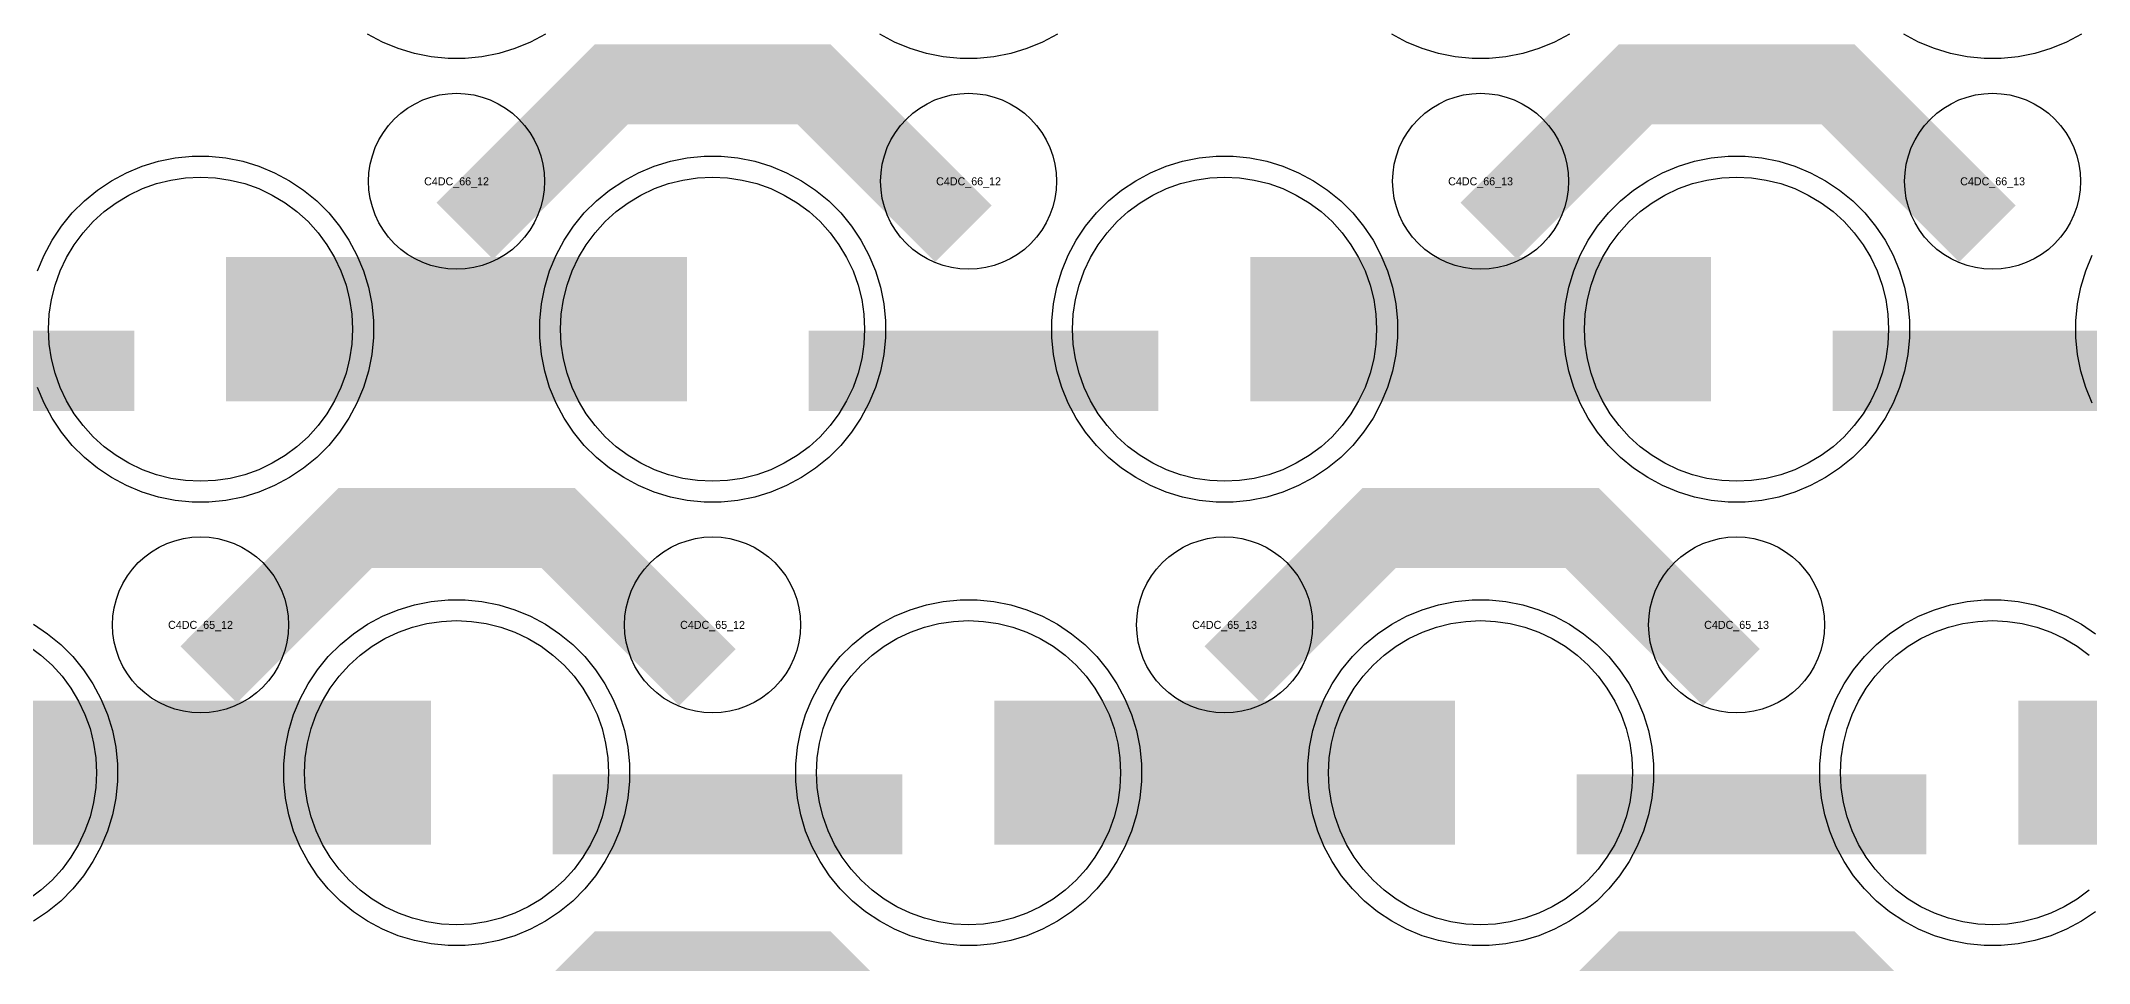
# Model space of a CAD drawing. Extents: x -11880 to 11880, y -14992 to 14992.
# Drawn here: x -8210 to -7570, y -5892 to -5604 of the extents above; entities that cross this region are included whole.
import ezdxf
from ezdxf.enums import TextEntityAlignment as Align

# ---------------------------------------------------------------- set-up
doc = ezdxf.new("R2010")
doc.units = 0
doc.header["$MEASUREMENT"] = 0
for name, color, linetype in [('GDS_775_DT_237', 138, 'CONTINUOUS'), ('RDL1_FS', 34, 'CONTINUOUS'), ('RDL_BS', 160, 'CONTINUOUS')]:
    doc.layers.add(name, color=color, linetype=linetype)

msp = doc.modelspace()

# ---------------------------------------------------------------- linework, layer by layer
at = {"layer": 'RDL1_FS'}
for points in [[(-8160, -5741.844), (-8164.657, -5741.615), (-8169.268, -5740.931), (-8173.791, -5739.799), (-8178.181, -5738.227), (-8182.395, -5736.235), (-8186.395, -5733.837), (-8190.14, -5731.059), (-8193.594, -5727.929), (-8196.724, -5724.475), (-8199.502, -5720.73), (-8201.9, -5716.73), (-8203.892, -5712.516), (-8205.464, -5708.126), (-8206.596, -5703.603), (-8207.28, -5698.992), (-8207.509, -5694.335), (-8207.28, -5689.678), (-8206.596, -5685.067), (-8205.464, -5680.544), (-8203.892, -5676.154), (-8201.9, -5671.94), (-8199.502, -5667.94), (-8196.724, -5664.195), (-8193.594, -5660.741), (-8190.14, -5657.611), (-8186.395, -5654.833), (-8182.395, -5652.435), (-8178.181, -5650.443), (-8173.791, -5648.871), (-8169.268, -5647.739), (-8164.657, -5647.055), (-8160, -5646.826), (-8155.343, -5647.055), (-8150.732, -5647.739), (-8146.209, -5648.871), (-8141.819, -5650.443), (-8137.605, -5652.435), (-8133.605, -5654.833), (-8129.86, -5657.611), (-8126.406, -5660.741), (-8123.276, -5664.195), (-8120.498, -5667.94), (-8118.1, -5671.94), (-8116.108, -5676.154), (-8114.536, -5680.544), (-8113.404, -5685.067), (-8112.72, -5689.678), (-8112.491, -5694.335), (-8112.72, -5698.992), (-8113.404, -5703.603), (-8114.536, -5708.126), (-8116.108, -5712.516), (-8118.1, -5716.73), (-8120.498, -5720.73), (-8123.276, -5724.475), (-8126.406, -5727.929), (-8129.86, -5731.059), (-8133.605, -5733.837), (-8137.605, -5736.235), (-8141.819, -5738.227), (-8146.209, -5739.799), (-8150.732, -5740.931), (-8155.343, -5741.615)], [(-8000, -5741.844), (-8004.657, -5741.615), (-8009.268, -5740.931), (-8013.791, -5739.799), (-8018.181, -5738.227), (-8022.395, -5736.235), (-8026.395, -5733.837), (-8030.14, -5731.059), (-8033.594, -5727.929), (-8036.724, -5724.475), (-8039.502, -5720.73), (-8041.9, -5716.73), (-8043.892, -5712.516), (-8045.464, -5708.126), (-8046.596, -5703.603), (-8047.28, -5698.992), (-8047.509, -5694.335), (-8047.28, -5689.678), (-8046.596, -5685.067), (-8045.464, -5680.544), (-8043.892, -5676.154), (-8041.9, -5671.94), (-8039.502, -5667.94), (-8036.724, -5664.195), (-8033.594, -5660.741), (-8030.14, -5657.611), (-8026.395, -5654.833), (-8022.395, -5652.435), (-8018.181, -5650.443), (-8013.791, -5648.871), (-8009.268, -5647.739), (-8004.657, -5647.055), (-8000, -5646.826), (-7995.343, -5647.055), (-7990.732, -5647.739), (-7986.209, -5648.871), (-7981.819, -5650.443), (-7977.605, -5652.435), (-7973.605, -5654.833), (-7969.86, -5657.611), (-7966.406, -5660.741), (-7963.276, -5664.195), (-7960.498, -5667.94), (-7958.1, -5671.94), (-7956.108, -5676.154), (-7954.536, -5680.544), (-7953.404, -5685.067), (-7952.72, -5689.678), (-7952.491, -5694.335), (-7952.72, -5698.992), (-7953.404, -5703.603), (-7954.536, -5708.126), (-7956.108, -5712.516), (-7958.1, -5716.73), (-7960.498, -5720.73), (-7963.276, -5724.475), (-7966.406, -5727.929), (-7969.86, -5731.059), (-7973.605, -5733.837), (-7977.605, -5736.235), (-7981.819, -5738.227), (-7986.209, -5739.799), (-7990.732, -5740.931), (-7995.343, -5741.615)], [(-7840, -5741.844), (-7844.657, -5741.615), (-7849.268, -5740.931), (-7853.791, -5739.799), (-7858.181, -5738.227), (-7862.395, -5736.235), (-7866.395, -5733.837), (-7870.14, -5731.059), (-7873.594, -5727.929), (-7876.724, -5724.475), (-7879.502, -5720.73), (-7881.9, -5716.73), (-7883.892, -5712.516), (-7885.464, -5708.126), (-7886.596, -5703.603), (-7887.28, -5698.992), (-7887.509, -5694.335), (-7887.28, -5689.678), (-7886.596, -5685.067), (-7885.464, -5680.544), (-7883.892, -5676.154), (-7881.9, -5671.94), (-7879.502, -5667.94), (-7876.724, -5664.195), (-7873.594, -5660.741), (-7870.14, -5657.611), (-7866.395, -5654.833), (-7862.395, -5652.435), (-7858.181, -5650.443), (-7853.791, -5648.871), (-7849.268, -5647.739), (-7844.657, -5647.055), (-7840, -5646.826), (-7835.343, -5647.055), (-7830.732, -5647.739), (-7826.209, -5648.871), (-7821.819, -5650.443), (-7817.605, -5652.435), (-7813.605, -5654.833), (-7809.86, -5657.611), (-7806.406, -5660.741), (-7803.276, -5664.195), (-7800.498, -5667.94), (-7798.1, -5671.94), (-7796.108, -5676.154), (-7794.536, -5680.544), (-7793.404, -5685.067), (-7792.72, -5689.678), (-7792.491, -5694.335), (-7792.72, -5698.992), (-7793.404, -5703.603), (-7794.536, -5708.126), (-7796.108, -5712.516), (-7798.1, -5716.73), (-7800.498, -5720.73), (-7803.276, -5724.475), (-7806.406, -5727.929), (-7809.86, -5731.059), (-7813.605, -5733.837), (-7817.605, -5736.235), (-7821.819, -5738.227), (-7826.209, -5739.799), (-7830.732, -5740.931), (-7835.343, -5741.615)], [(-7680, -5741.844), (-7684.657, -5741.615), (-7689.268, -5740.931), (-7693.791, -5739.799), (-7698.181, -5738.227), (-7702.395, -5736.235), (-7706.395, -5733.837), (-7710.14, -5731.059), (-7713.594, -5727.929), (-7716.724, -5724.475), (-7719.502, -5720.73), (-7721.9, -5716.73), (-7723.892, -5712.516), (-7725.464, -5708.126), (-7726.596, -5703.603), (-7727.28, -5698.992), (-7727.509, -5694.335), (-7727.28, -5689.678), (-7726.596, -5685.067), (-7725.464, -5680.544), (-7723.892, -5676.154), (-7721.9, -5671.94), (-7719.502, -5667.94), (-7716.724, -5664.195), (-7713.594, -5660.741), (-7710.14, -5657.611), (-7706.395, -5654.833), (-7702.395, -5652.435), (-7698.181, -5650.443), (-7693.791, -5648.871), (-7689.268, -5647.739), (-7684.657, -5647.055), (-7680, -5646.826), (-7675.343, -5647.055), (-7670.732, -5647.739), (-7666.209, -5648.871), (-7661.819, -5650.443), (-7657.605, -5652.435), (-7653.605, -5654.833), (-7649.86, -5657.611), (-7646.406, -5660.741), (-7643.276, -5664.195), (-7640.498, -5667.94), (-7638.1, -5671.94), (-7636.108, -5676.154), (-7634.536, -5680.544), (-7633.404, -5685.067), (-7632.72, -5689.678), (-7632.491, -5694.335), (-7632.72, -5698.992), (-7633.404, -5703.603), (-7634.536, -5708.126), (-7636.108, -5712.516), (-7638.1, -5716.73), (-7640.498, -5720.73), (-7643.276, -5724.475), (-7646.406, -5727.929), (-7649.86, -5731.059), (-7653.605, -5733.837), (-7657.605, -5736.235), (-7661.819, -5738.227), (-7666.209, -5739.799), (-7670.732, -5740.931), (-7675.343, -5741.615)], [(-8080, -5880.409), (-8084.657, -5880.18), (-8089.268, -5879.496), (-8093.791, -5878.364), (-8098.181, -5876.792), (-8102.395, -5874.8), (-8106.395, -5872.402), (-8110.14, -5869.624), (-8113.594, -5866.494), (-8116.724, -5863.04), (-8119.502, -5859.295), (-8121.9, -5855.295), (-8123.892, -5851.081), (-8125.464, -5846.691), (-8126.596, -5842.168), (-8127.28, -5837.557), (-8127.509, -5832.9), (-8127.28, -5828.243), (-8126.596, -5823.632), (-8125.464, -5819.109), (-8123.892, -5814.719), (-8121.9, -5810.505), (-8119.502, -5806.505), (-8116.724, -5802.76), (-8113.594, -5799.306), (-8110.14, -5796.176), (-8106.395, -5793.398), (-8102.395, -5791), (-8098.181, -5789.008), (-8093.791, -5787.436), (-8089.268, -5786.304), (-8084.657, -5785.62), (-8080, -5785.391), (-8075.343, -5785.62), (-8070.732, -5786.304), (-8066.209, -5787.436), (-8061.819, -5789.008), (-8057.605, -5791), (-8053.605, -5793.398), (-8049.86, -5796.176), (-8046.406, -5799.306), (-8043.276, -5802.76), (-8040.498, -5806.505), (-8038.1, -5810.505), (-8036.108, -5814.719), (-8034.536, -5819.109), (-8033.404, -5823.632), (-8032.72, -5828.243), (-8032.491, -5832.9), (-8032.72, -5837.557), (-8033.404, -5842.168), (-8034.536, -5846.691), (-8036.108, -5851.081), (-8038.1, -5855.295), (-8040.498, -5859.295), (-8043.276, -5863.04), (-8046.406, -5866.494), (-8049.86, -5869.624), (-8053.605, -5872.402), (-8057.605, -5874.8), (-8061.819, -5876.792), (-8066.209, -5878.364), (-8070.732, -5879.496), (-8075.343, -5880.18)], [(-7920, -5880.409), (-7924.657, -5880.18), (-7929.268, -5879.496), (-7933.791, -5878.364), (-7938.181, -5876.792), (-7942.395, -5874.8), (-7946.395, -5872.402), (-7950.14, -5869.624), (-7953.594, -5866.494), (-7956.724, -5863.04), (-7959.502, -5859.295), (-7961.9, -5855.295), (-7963.892, -5851.081), (-7965.464, -5846.691), (-7966.596, -5842.168), (-7967.28, -5837.557), (-7967.509, -5832.9), (-7967.28, -5828.243), (-7966.596, -5823.632), (-7965.464, -5819.109), (-7963.892, -5814.719), (-7961.9, -5810.505), (-7959.502, -5806.505), (-7956.724, -5802.76), (-7953.594, -5799.306), (-7950.14, -5796.176), (-7946.395, -5793.398), (-7942.395, -5791), (-7938.181, -5789.008), (-7933.791, -5787.436), (-7929.268, -5786.304), (-7924.657, -5785.62), (-7920, -5785.391), (-7915.343, -5785.62), (-7910.732, -5786.304), (-7906.209, -5787.436), (-7901.819, -5789.008), (-7897.605, -5791), (-7893.605, -5793.398), (-7889.86, -5796.176), (-7886.406, -5799.306), (-7883.276, -5802.76), (-7880.498, -5806.505), (-7878.1, -5810.505), (-7876.108, -5814.719), (-7874.536, -5819.109), (-7873.404, -5823.632), (-7872.72, -5828.243), (-7872.491, -5832.9), (-7872.72, -5837.557), (-7873.404, -5842.168), (-7874.536, -5846.691), (-7876.108, -5851.081), (-7878.1, -5855.295), (-7880.498, -5859.295), (-7883.276, -5863.04), (-7886.406, -5866.494), (-7889.86, -5869.624), (-7893.605, -5872.402), (-7897.605, -5874.8), (-7901.819, -5876.792), (-7906.209, -5878.364), (-7910.732, -5879.496), (-7915.343, -5880.18)], [(-7760, -5880.409), (-7764.657, -5880.18), (-7769.268, -5879.496), (-7773.791, -5878.364), (-7778.181, -5876.792), (-7782.395, -5874.8), (-7786.395, -5872.402), (-7790.14, -5869.624), (-7793.594, -5866.494), (-7796.724, -5863.04), (-7799.502, -5859.295), (-7801.9, -5855.295), (-7803.892, -5851.081), (-7805.464, -5846.691), (-7806.596, -5842.168), (-7807.28, -5837.557), (-7807.509, -5832.9), (-7807.28, -5828.243), (-7806.596, -5823.632), (-7805.464, -5819.109), (-7803.892, -5814.719), (-7801.9, -5810.505), (-7799.502, -5806.505), (-7796.724, -5802.76), (-7793.594, -5799.306), (-7790.14, -5796.176), (-7786.395, -5793.398), (-7782.395, -5791), (-7778.181, -5789.008), (-7773.791, -5787.436), (-7769.268, -5786.304), (-7764.657, -5785.62), (-7760, -5785.391), (-7755.343, -5785.62), (-7750.732, -5786.304), (-7746.209, -5787.436), (-7741.819, -5789.008), (-7737.605, -5791), (-7733.605, -5793.398), (-7729.86, -5796.176), (-7726.406, -5799.306), (-7723.276, -5802.76), (-7720.498, -5806.505), (-7718.1, -5810.505), (-7716.108, -5814.719), (-7714.536, -5819.109), (-7713.404, -5823.632), (-7712.72, -5828.243), (-7712.491, -5832.9), (-7712.72, -5837.557), (-7713.404, -5842.168), (-7714.536, -5846.691), (-7716.108, -5851.081), (-7718.1, -5855.295), (-7720.498, -5859.295), (-7723.276, -5863.04), (-7726.406, -5866.494), (-7729.86, -5869.624), (-7733.605, -5872.402), (-7737.605, -5874.8), (-7741.819, -5876.792), (-7746.209, -5878.364), (-7750.732, -5879.496), (-7755.343, -5880.18)]]:
    msp.add_lwpolyline(points, close=True, dxfattribs=at)
for points in [[(-8151.998, -5694.335, 45, 45, 0), (-8079.998, -5694.335, 45, 45, 0)], [(-8079.998, -5694.335, 45, 45, 0), (-8007.998, -5694.335, 45, 45, 0)], [(-7831.998, -5694.335, 45, 45, 0), (-7759.998, -5694.335, 45, 45, 0)], [(-7759.998, -5694.335, 45, 45, 0), (-7687.998, -5694.335, 45, 45, 0)], [(-8231.998, -5832.9, 45, 45, 0), (-8159.998, -5832.9, 45, 45, 0)], [(-8159.998, -5832.9, 45, 45, 0), (-8087.998, -5832.9, 45, 45, 0)], [(-7911.998, -5832.9, 45, 45, 0), (-7839.998, -5832.9, 45, 45, 0)], [(-7839.998, -5832.9, 45, 45, 0), (-7767.998, -5832.9, 45, 45, 0)], [(-7591.998, -5832.9, 45, 45, 0), (-7519.998, -5832.9, 45, 45, 0)]]:
    msp.add_lwpolyline(points, format="xyseb", dxfattribs=at)
for points in [[(-7569.86, -5869.624), (-7573.605, -5872.402), (-7577.605, -5874.8), (-7581.819, -5876.792), (-7586.209, -5878.364), (-7590.732, -5879.496), (-7595.343, -5880.18), (-7600, -5880.409), (-7604.657, -5880.18), (-7609.268, -5879.496), (-7613.791, -5878.364), (-7618.181, -5876.792), (-7622.395, -5874.8), (-7626.395, -5872.402), (-7630.14, -5869.624), (-7633.594, -5866.494), (-7636.724, -5863.04), (-7639.502, -5859.295), (-7641.9, -5855.295), (-7643.892, -5851.081), (-7645.464, -5846.691), (-7646.596, -5842.168), (-7647.28, -5837.557), (-7647.509, -5832.9), (-7647.28, -5828.243), (-7646.596, -5823.632), (-7645.464, -5819.109), (-7643.892, -5814.719), (-7641.9, -5810.505), (-7639.502, -5806.505), (-7636.724, -5802.76), (-7633.594, -5799.306), (-7630.14, -5796.176), (-7626.395, -5793.398), (-7622.395, -5791), (-7618.181, -5789.008), (-7613.791, -5787.436), (-7609.268, -5786.304), (-7604.657, -5785.62), (-7600, -5785.391), (-7595.343, -5785.62), (-7590.732, -5786.304), (-7586.209, -5787.436), (-7581.819, -5789.008), (-7577.605, -5791), (-7573.605, -5793.398), (-7569.86, -5796.176)], [(-8213.605, -5793.398), (-8209.86, -5796.176), (-8206.406, -5799.306), (-8203.276, -5802.76), (-8200.498, -5806.505), (-8198.1, -5810.505), (-8196.108, -5814.719), (-8194.536, -5819.109), (-8193.404, -5823.632), (-8192.72, -5828.243), (-8192.491, -5832.9), (-8192.72, -5837.557), (-8193.404, -5842.168), (-8194.536, -5846.691), (-8196.108, -5851.081), (-8198.1, -5855.295), (-8200.498, -5859.295), (-8203.276, -5863.04), (-8206.406, -5866.494), (-8209.86, -5869.624), (-8213.605, -5872.402)]]:
    msp.add_lwpolyline(points, dxfattribs=at)
at = {"layer": 'RDL_BS', "color": 240, "true_color": 0xed1f24}
for points in [[(-8052.223, -5602.153), (-8056.885, -5604.645), (-8061.795, -5606.676), (-8066.835, -5608.207), (-8072.062, -5609.253), (-8077.356, -5609.77), (-8082.644, -5609.77), (-8087.938, -5609.253), (-8093.165, -5608.207), (-8098.205, -5606.676), (-8103.115, -5604.645), (-8107.777, -5602.153)], [(-7892.223, -5602.153), (-7896.885, -5604.645), (-7901.795, -5606.676), (-7906.835, -5608.207), (-7912.062, -5609.253), (-7917.356, -5609.77), (-7922.644, -5609.77), (-7927.938, -5609.253), (-7933.165, -5608.207), (-7938.205, -5606.676), (-7943.115, -5604.645), (-7947.777, -5602.153)], [(-7732.223, -5602.153), (-7736.885, -5604.645), (-7741.795, -5606.676), (-7746.835, -5608.207), (-7752.062, -5609.253), (-7757.356, -5609.77), (-7762.644, -5609.77), (-7767.938, -5609.253), (-7773.165, -5608.207), (-7778.205, -5606.676), (-7783.115, -5604.645), (-7787.777, -5602.153)], [(-7572.223, -5602.153), (-7576.885, -5604.645), (-7581.795, -5606.676), (-7586.835, -5608.207), (-7592.062, -5609.253), (-7597.356, -5609.77), (-7602.644, -5609.77), (-7607.938, -5609.253), (-7613.165, -5608.207), (-7618.205, -5606.676), (-7623.115, -5604.645), (-7627.777, -5602.153)]]:
    msp.add_lwpolyline(points, dxfattribs=at)
at = {"layer": 'RDL_BS'}
for points in [[(-8077.438, -5663.649, 25, 25, 0), (-8031.623, -5617.834, 25, 25, 0), (-7998.07, -5617.834, 25, 25, 0)], [(-7921.599, -5664.548, 25, 25, 0), (-7968.313, -5617.834, 25, 25, 0), (-7998.071, -5617.834, 25, 25, 0)], [(-7757.438, -5663.649, 25, 25, 0), (-7711.623, -5617.834, 25, 25, 0), (-7678.07, -5617.834, 25, 25, 0)], [(-7601.599, -5664.548, 25, 25, 0), (-7648.313, -5617.834, 25, 25, 0), (-7678.071, -5617.834, 25, 25, 0)], [(-8289.984, -5707.348, 25, 25, 0), (-8180.719, -5707.348, 25, 25, 0)], [(-7969.984, -5707.348, 25, 25, 0), (-7860.719, -5707.348, 25, 25, 0)], [(-7649.984, -5707.348, 25, 25, 0), (-7540.719, -5707.348, 25, 25, 0)], [(-8157.438, -5802.214, 25, 25, 0), (-8111.623, -5756.399, 25, 25, 0), (-8078.07, -5756.399, 25, 25, 0)], [(-8001.599, -5803.113, 25, 25, 0), (-8048.313, -5756.399, 25, 25, 0), (-8078.071, -5756.399, 25, 25, 0)], [(-7837.438, -5802.214, 25, 25, 0), (-7791.623, -5756.399, 25, 25, 0), (-7758.07, -5756.399, 25, 25, 0)], [(-7681.599, -5803.113, 25, 25, 0), (-7728.313, -5756.399, 25, 25, 0), (-7758.071, -5756.399, 25, 25, 0)], [(-8049.984, -5845.913, 25, 25, 0), (-7940.719, -5845.913, 25, 25, 0)], [(-7729.984, -5845.913, 25, 25, 0), (-7620.719, -5845.913, 25, 25, 0)], [(-8077.438, -5940.779, 25, 25, 0), (-8031.623, -5894.964, 25, 25, 0), (-7998.07, -5894.964, 25, 25, 0)], [(-7921.599, -5941.678, 25, 25, 0), (-7968.313, -5894.964, 25, 25, 0), (-7998.071, -5894.964, 25, 25, 0)], [(-7757.438, -5940.779, 25, 25, 0), (-7711.623, -5894.964, 25, 25, 0), (-7678.07, -5894.964, 25, 25, 0)], [(-7601.599, -5941.678, 25, 25, 0), (-7648.313, -5894.964, 25, 25, 0), (-7678.071, -5894.964, 25, 25, 0)]]:
    msp.add_lwpolyline(points, format="xyseb", dxfattribs=at)
for points in [[(-8080, -5675.641), (-8082.693, -5675.509), (-8085.365, -5675.113), (-8087.984, -5674.456), (-8090.519, -5673.549), (-8092.956, -5672.397), (-8095.28, -5671.004), (-8097.443, -5669.401), (-8099.442, -5667.589), (-8101.254, -5665.59), (-8102.857, -5663.427), (-8104.25, -5661.103), (-8105.402, -5658.666), (-8106.309, -5656.131), (-8106.966, -5653.512), (-8107.362, -5650.84), (-8107.494, -5648.147), (-8107.362, -5645.454), (-8106.966, -5642.782), (-8106.309, -5640.163), (-8105.402, -5637.628), (-8104.25, -5635.191), (-8102.857, -5632.867), (-8101.254, -5630.704), (-8099.442, -5628.705), (-8097.443, -5626.893), (-8095.28, -5625.29), (-8092.956, -5623.897), (-8090.519, -5622.745), (-8087.984, -5621.838), (-8085.365, -5621.181), (-8082.693, -5620.785), (-8080, -5620.653), (-8077.307, -5620.785), (-8074.635, -5621.181), (-8072.016, -5621.838), (-8069.481, -5622.745), (-8067.044, -5623.897), (-8064.72, -5625.29), (-8062.557, -5626.893), (-8060.558, -5628.705), (-8058.746, -5630.704), (-8057.143, -5632.867), (-8055.75, -5635.191), (-8054.598, -5637.628), (-8053.691, -5640.163), (-8053.034, -5642.782), (-8052.638, -5645.454), (-8052.506, -5648.147), (-8052.638, -5650.84), (-8053.034, -5653.512), (-8053.691, -5656.131), (-8054.598, -5658.666), (-8055.75, -5661.103), (-8057.143, -5663.427), (-8058.746, -5665.59), (-8060.558, -5667.589), (-8062.557, -5669.401), (-8064.72, -5671.004), (-8067.044, -5672.397), (-8069.481, -5673.549), (-8072.016, -5674.456), (-8074.635, -5675.113), (-8077.307, -5675.509)], [(-7920, -5675.641), (-7922.693, -5675.509), (-7925.365, -5675.113), (-7927.984, -5674.456), (-7930.519, -5673.549), (-7932.956, -5672.397), (-7935.28, -5671.004), (-7937.443, -5669.401), (-7939.442, -5667.589), (-7941.254, -5665.59), (-7942.857, -5663.427), (-7944.25, -5661.103), (-7945.402, -5658.666), (-7946.309, -5656.131), (-7946.966, -5653.512), (-7947.362, -5650.84), (-7947.494, -5648.147), (-7947.362, -5645.454), (-7946.966, -5642.782), (-7946.309, -5640.163), (-7945.402, -5637.628), (-7944.25, -5635.191), (-7942.857, -5632.867), (-7941.254, -5630.704), (-7939.442, -5628.705), (-7937.443, -5626.893), (-7935.28, -5625.29), (-7932.956, -5623.897), (-7930.519, -5622.745), (-7927.984, -5621.838), (-7925.365, -5621.181), (-7922.693, -5620.785), (-7920, -5620.653), (-7917.307, -5620.785), (-7914.635, -5621.181), (-7912.016, -5621.838), (-7909.481, -5622.745), (-7907.044, -5623.897), (-7904.72, -5625.29), (-7902.557, -5626.893), (-7900.558, -5628.705), (-7898.746, -5630.704), (-7897.143, -5632.867), (-7895.75, -5635.191), (-7894.598, -5637.628), (-7893.691, -5640.163), (-7893.034, -5642.782), (-7892.638, -5645.454), (-7892.506, -5648.147), (-7892.638, -5650.84), (-7893.034, -5653.512), (-7893.691, -5656.131), (-7894.598, -5658.666), (-7895.75, -5661.103), (-7897.143, -5663.427), (-7898.746, -5665.59), (-7900.558, -5667.589), (-7902.557, -5669.401), (-7904.72, -5671.004), (-7907.044, -5672.397), (-7909.481, -5673.549), (-7912.016, -5674.456), (-7914.635, -5675.113), (-7917.307, -5675.509)], [(-7760, -5675.641), (-7762.693, -5675.509), (-7765.365, -5675.113), (-7767.984, -5674.456), (-7770.519, -5673.549), (-7772.956, -5672.397), (-7775.28, -5671.004), (-7777.443, -5669.401), (-7779.442, -5667.589), (-7781.254, -5665.59), (-7782.857, -5663.427), (-7784.25, -5661.103), (-7785.402, -5658.666), (-7786.309, -5656.131), (-7786.966, -5653.512), (-7787.362, -5650.84), (-7787.494, -5648.147), (-7787.362, -5645.454), (-7786.966, -5642.782), (-7786.309, -5640.163), (-7785.402, -5637.628), (-7784.25, -5635.191), (-7782.857, -5632.867), (-7781.254, -5630.704), (-7779.442, -5628.705), (-7777.443, -5626.893), (-7775.28, -5625.29), (-7772.956, -5623.897), (-7770.519, -5622.745), (-7767.984, -5621.838), (-7765.365, -5621.181), (-7762.693, -5620.785), (-7760, -5620.653), (-7757.307, -5620.785), (-7754.635, -5621.181), (-7752.016, -5621.838), (-7749.481, -5622.745), (-7747.044, -5623.897), (-7744.72, -5625.29), (-7742.557, -5626.893), (-7740.558, -5628.705), (-7738.746, -5630.704), (-7737.143, -5632.867), (-7735.75, -5635.191), (-7734.598, -5637.628), (-7733.691, -5640.163), (-7733.034, -5642.782), (-7732.638, -5645.454), (-7732.506, -5648.147), (-7732.638, -5650.84), (-7733.034, -5653.512), (-7733.691, -5656.131), (-7734.598, -5658.666), (-7735.75, -5661.103), (-7737.143, -5663.427), (-7738.746, -5665.59), (-7740.558, -5667.589), (-7742.557, -5669.401), (-7744.72, -5671.004), (-7747.044, -5672.397), (-7749.481, -5673.549), (-7752.016, -5674.456), (-7754.635, -5675.113), (-7757.307, -5675.509)], [(-7600, -5675.641), (-7602.693, -5675.509), (-7605.365, -5675.113), (-7607.984, -5674.456), (-7610.519, -5673.549), (-7612.956, -5672.397), (-7615.28, -5671.004), (-7617.443, -5669.401), (-7619.442, -5667.589), (-7621.254, -5665.59), (-7622.857, -5663.427), (-7624.25, -5661.103), (-7625.402, -5658.666), (-7626.309, -5656.131), (-7626.966, -5653.512), (-7627.362, -5650.84), (-7627.494, -5648.147), (-7627.362, -5645.454), (-7626.966, -5642.782), (-7626.309, -5640.163), (-7625.402, -5637.628), (-7624.25, -5635.191), (-7622.857, -5632.867), (-7621.254, -5630.704), (-7619.442, -5628.705), (-7617.443, -5626.893), (-7615.28, -5625.29), (-7612.956, -5623.897), (-7610.519, -5622.745), (-7607.984, -5621.838), (-7605.365, -5621.181), (-7602.693, -5620.785), (-7600, -5620.653), (-7597.307, -5620.785), (-7594.635, -5621.181), (-7592.016, -5621.838), (-7589.481, -5622.745), (-7587.044, -5623.897), (-7584.72, -5625.29), (-7582.557, -5626.893), (-7580.558, -5628.705), (-7578.746, -5630.704), (-7577.143, -5632.867), (-7575.75, -5635.191), (-7574.598, -5637.628), (-7573.691, -5640.163), (-7573.034, -5642.782), (-7572.638, -5645.454), (-7572.506, -5648.147), (-7572.638, -5650.84), (-7573.034, -5653.512), (-7573.691, -5656.131), (-7574.598, -5658.666), (-7575.75, -5661.103), (-7577.143, -5663.427), (-7578.746, -5665.59), (-7580.558, -5667.589), (-7582.557, -5669.401), (-7584.72, -5671.004), (-7587.044, -5672.397), (-7589.481, -5673.549), (-7592.016, -5674.456), (-7594.635, -5675.113), (-7597.307, -5675.509)], [(-8002.644, -5748.335), (-8007.938, -5747.818), (-8013.165, -5746.772), (-8018.205, -5745.241), (-8023.115, -5743.21), (-8027.777, -5740.718), (-8032.191, -5737.771), (-8036.292, -5734.409), (-8040.074, -5730.627), (-8043.436, -5726.526), (-8046.383, -5722.112), (-8048.875, -5717.45), (-8050.906, -5712.54), (-8052.437, -5707.5), (-8053.483, -5702.273), (-8054, -5696.979), (-8054, -5691.691), (-8053.483, -5686.397), (-8052.437, -5681.17), (-8050.906, -5676.13), (-8048.875, -5671.22), (-8046.383, -5666.558), (-8043.436, -5662.144), (-8040.074, -5658.043), (-8036.292, -5654.261), (-8032.191, -5650.899), (-8027.777, -5647.952), (-8023.115, -5645.46), (-8018.205, -5643.429), (-8013.165, -5641.898), (-8007.938, -5640.852), (-8002.644, -5640.335), (-7997.356, -5640.335), (-7992.062, -5640.852), (-7986.835, -5641.898), (-7981.795, -5643.429), (-7976.885, -5645.46), (-7972.223, -5647.952), (-7967.809, -5650.899), (-7963.708, -5654.261), (-7959.926, -5658.043), (-7956.564, -5662.144), (-7953.617, -5666.558), (-7951.125, -5671.22), (-7949.094, -5676.13), (-7947.563, -5681.17), (-7946.517, -5686.397), (-7946, -5691.691), (-7946, -5696.979), (-7946.517, -5702.273), (-7947.563, -5707.5), (-7949.094, -5712.54), (-7951.125, -5717.45), (-7953.617, -5722.112), (-7956.564, -5726.526), (-7959.926, -5730.627), (-7963.708, -5734.409), (-7967.809, -5737.771), (-7972.223, -5740.718), (-7976.885, -5743.21), (-7981.795, -5745.241), (-7986.835, -5746.772), (-7992.062, -5747.818), (-7997.356, -5748.335)], [(-7842.644, -5748.335), (-7847.938, -5747.818), (-7853.165, -5746.772), (-7858.205, -5745.241), (-7863.115, -5743.21), (-7867.777, -5740.718), (-7872.191, -5737.771), (-7876.292, -5734.409), (-7880.074, -5730.627), (-7883.436, -5726.526), (-7886.383, -5722.112), (-7888.875, -5717.45), (-7890.906, -5712.54), (-7892.437, -5707.5), (-7893.483, -5702.273), (-7894, -5696.979), (-7894, -5691.691), (-7893.483, -5686.397), (-7892.437, -5681.17), (-7890.906, -5676.13), (-7888.875, -5671.22), (-7886.383, -5666.558), (-7883.436, -5662.144), (-7880.074, -5658.043), (-7876.292, -5654.261), (-7872.191, -5650.899), (-7867.777, -5647.952), (-7863.115, -5645.46), (-7858.205, -5643.429), (-7853.165, -5641.898), (-7847.938, -5640.852), (-7842.644, -5640.335), (-7837.356, -5640.335), (-7832.062, -5640.852), (-7826.835, -5641.898), (-7821.795, -5643.429), (-7816.885, -5645.46), (-7812.223, -5647.952), (-7807.809, -5650.899), (-7803.708, -5654.261), (-7799.926, -5658.043), (-7796.564, -5662.144), (-7793.617, -5666.558), (-7791.125, -5671.22), (-7789.094, -5676.13), (-7787.563, -5681.17), (-7786.517, -5686.397), (-7786, -5691.691), (-7786, -5696.979), (-7786.517, -5702.273), (-7787.563, -5707.5), (-7789.094, -5712.54), (-7791.125, -5717.45), (-7793.617, -5722.112), (-7796.564, -5726.526), (-7799.926, -5730.627), (-7803.708, -5734.409), (-7807.809, -5737.771), (-7812.223, -5740.718), (-7816.885, -5743.21), (-7821.795, -5745.241), (-7826.835, -5746.772), (-7832.062, -5747.818), (-7837.356, -5748.335)], [(-7682.644, -5748.335), (-7687.938, -5747.818), (-7693.165, -5746.772), (-7698.205, -5745.241), (-7703.115, -5743.21), (-7707.777, -5740.718), (-7712.191, -5737.771), (-7716.292, -5734.409), (-7720.074, -5730.627), (-7723.436, -5726.526), (-7726.383, -5722.112), (-7728.875, -5717.45), (-7730.906, -5712.54), (-7732.437, -5707.5), (-7733.483, -5702.273), (-7734, -5696.979), (-7734, -5691.691), (-7733.483, -5686.397), (-7732.437, -5681.17), (-7730.906, -5676.13), (-7728.875, -5671.22), (-7726.383, -5666.558), (-7723.436, -5662.144), (-7720.074, -5658.043), (-7716.292, -5654.261), (-7712.191, -5650.899), (-7707.777, -5647.952), (-7703.115, -5645.46), (-7698.205, -5643.429), (-7693.165, -5641.898), (-7687.938, -5640.852), (-7682.644, -5640.335), (-7677.356, -5640.335), (-7672.062, -5640.852), (-7666.835, -5641.898), (-7661.795, -5643.429), (-7656.885, -5645.46), (-7652.223, -5647.952), (-7647.809, -5650.899), (-7643.708, -5654.261), (-7639.926, -5658.043), (-7636.564, -5662.144), (-7633.617, -5666.558), (-7631.125, -5671.22), (-7629.094, -5676.13), (-7627.563, -5681.17), (-7626.517, -5686.397), (-7626, -5691.691), (-7626, -5696.979), (-7626.517, -5702.273), (-7627.563, -5707.5), (-7629.094, -5712.54), (-7631.125, -5717.45), (-7633.617, -5722.112), (-7636.564, -5726.526), (-7639.926, -5730.627), (-7643.708, -5734.409), (-7647.809, -5737.771), (-7652.223, -5740.718), (-7656.885, -5743.21), (-7661.795, -5745.241), (-7666.835, -5746.772), (-7672.062, -5747.818), (-7677.356, -5748.335)], [(-8160, -5814.206), (-8162.693, -5814.074), (-8165.365, -5813.678), (-8167.984, -5813.021), (-8170.519, -5812.114), (-8172.956, -5810.962), (-8175.28, -5809.569), (-8177.443, -5807.966), (-8179.442, -5806.154), (-8181.254, -5804.155), (-8182.857, -5801.992), (-8184.25, -5799.668), (-8185.402, -5797.231), (-8186.309, -5794.696), (-8186.966, -5792.077), (-8187.362, -5789.405), (-8187.494, -5786.712), (-8187.362, -5784.019), (-8186.966, -5781.347), (-8186.309, -5778.728), (-8185.402, -5776.193), (-8184.25, -5773.756), (-8182.857, -5771.432), (-8181.254, -5769.269), (-8179.442, -5767.27), (-8177.443, -5765.458), (-8175.28, -5763.855), (-8172.956, -5762.462), (-8170.519, -5761.31), (-8167.984, -5760.403), (-8165.365, -5759.746), (-8162.693, -5759.35), (-8160, -5759.218), (-8157.307, -5759.35), (-8154.635, -5759.746), (-8152.016, -5760.403), (-8149.481, -5761.31), (-8147.044, -5762.462), (-8144.72, -5763.855), (-8142.557, -5765.458), (-8140.558, -5767.27), (-8138.746, -5769.269), (-8137.143, -5771.432), (-8135.75, -5773.756), (-8134.598, -5776.193), (-8133.691, -5778.728), (-8133.034, -5781.347), (-8132.638, -5784.019), (-8132.506, -5786.712), (-8132.638, -5789.405), (-8133.034, -5792.077), (-8133.691, -5794.696), (-8134.598, -5797.231), (-8135.75, -5799.668), (-8137.143, -5801.992), (-8138.746, -5804.155), (-8140.558, -5806.154), (-8142.557, -5807.966), (-8144.72, -5809.569), (-8147.044, -5810.962), (-8149.481, -5812.114), (-8152.016, -5813.021), (-8154.635, -5813.678), (-8157.307, -5814.074)], [(-8000, -5814.206), (-8002.693, -5814.074), (-8005.365, -5813.678), (-8007.984, -5813.021), (-8010.519, -5812.114), (-8012.956, -5810.962), (-8015.28, -5809.569), (-8017.443, -5807.966), (-8019.442, -5806.154), (-8021.254, -5804.155), (-8022.857, -5801.992), (-8024.25, -5799.668), (-8025.402, -5797.231), (-8026.309, -5794.696), (-8026.966, -5792.077), (-8027.362, -5789.405), (-8027.494, -5786.712), (-8027.362, -5784.019), (-8026.966, -5781.347), (-8026.309, -5778.728), (-8025.402, -5776.193), (-8024.25, -5773.756), (-8022.857, -5771.432), (-8021.254, -5769.269), (-8019.442, -5767.27), (-8017.443, -5765.458), (-8015.28, -5763.855), (-8012.956, -5762.462), (-8010.519, -5761.31), (-8007.984, -5760.403), (-8005.365, -5759.746), (-8002.693, -5759.35), (-8000, -5759.218), (-7997.307, -5759.35), (-7994.635, -5759.746), (-7992.016, -5760.403), (-7989.481, -5761.31), (-7987.044, -5762.462), (-7984.72, -5763.855), (-7982.557, -5765.458), (-7980.558, -5767.27), (-7978.746, -5769.269), (-7977.143, -5771.432), (-7975.75, -5773.756), (-7974.598, -5776.193), (-7973.691, -5778.728), (-7973.034, -5781.347), (-7972.638, -5784.019), (-7972.506, -5786.712), (-7972.638, -5789.405), (-7973.034, -5792.077), (-7973.691, -5794.696), (-7974.598, -5797.231), (-7975.75, -5799.668), (-7977.143, -5801.992), (-7978.746, -5804.155), (-7980.558, -5806.154), (-7982.557, -5807.966), (-7984.72, -5809.569), (-7987.044, -5810.962), (-7989.481, -5812.114), (-7992.016, -5813.021), (-7994.635, -5813.678), (-7997.307, -5814.074)], [(-7840, -5814.206), (-7842.693, -5814.074), (-7845.365, -5813.678), (-7847.984, -5813.021), (-7850.519, -5812.114), (-7852.956, -5810.962), (-7855.28, -5809.569), (-7857.443, -5807.966), (-7859.442, -5806.154), (-7861.254, -5804.155), (-7862.857, -5801.992), (-7864.25, -5799.668), (-7865.402, -5797.231), (-7866.309, -5794.696), (-7866.966, -5792.077), (-7867.362, -5789.405), (-7867.494, -5786.712), (-7867.362, -5784.019), (-7866.966, -5781.347), (-7866.309, -5778.728), (-7865.402, -5776.193), (-7864.25, -5773.756), (-7862.857, -5771.432), (-7861.254, -5769.269), (-7859.442, -5767.27), (-7857.443, -5765.458), (-7855.28, -5763.855), (-7852.956, -5762.462), (-7850.519, -5761.31), (-7847.984, -5760.403), (-7845.365, -5759.746), (-7842.693, -5759.35), (-7840, -5759.218), (-7837.307, -5759.35), (-7834.635, -5759.746), (-7832.016, -5760.403), (-7829.481, -5761.31), (-7827.044, -5762.462), (-7824.72, -5763.855), (-7822.557, -5765.458), (-7820.558, -5767.27), (-7818.746, -5769.269), (-7817.143, -5771.432), (-7815.75, -5773.756), (-7814.598, -5776.193), (-7813.691, -5778.728), (-7813.034, -5781.347), (-7812.638, -5784.019), (-7812.506, -5786.712), (-7812.638, -5789.405), (-7813.034, -5792.077), (-7813.691, -5794.696), (-7814.598, -5797.231), (-7815.75, -5799.668), (-7817.143, -5801.992), (-7818.746, -5804.155), (-7820.558, -5806.154), (-7822.557, -5807.966), (-7824.72, -5809.569), (-7827.044, -5810.962), (-7829.481, -5812.114), (-7832.016, -5813.021), (-7834.635, -5813.678), (-7837.307, -5814.074)], [(-7680, -5814.206), (-7682.693, -5814.074), (-7685.365, -5813.678), (-7687.984, -5813.021), (-7690.519, -5812.114), (-7692.956, -5810.962), (-7695.28, -5809.569), (-7697.443, -5807.966), (-7699.442, -5806.154), (-7701.254, -5804.155), (-7702.857, -5801.992), (-7704.25, -5799.668), (-7705.402, -5797.231), (-7706.309, -5794.696), (-7706.966, -5792.077), (-7707.362, -5789.405), (-7707.494, -5786.712), (-7707.362, -5784.019), (-7706.966, -5781.347), (-7706.309, -5778.728), (-7705.402, -5776.193), (-7704.25, -5773.756), (-7702.857, -5771.432), (-7701.254, -5769.269), (-7699.442, -5767.27), (-7697.443, -5765.458), (-7695.28, -5763.855), (-7692.956, -5762.462), (-7690.519, -5761.31), (-7687.984, -5760.403), (-7685.365, -5759.746), (-7682.693, -5759.35), (-7680, -5759.218), (-7677.307, -5759.35), (-7674.635, -5759.746), (-7672.016, -5760.403), (-7669.481, -5761.31), (-7667.044, -5762.462), (-7664.72, -5763.855), (-7662.557, -5765.458), (-7660.558, -5767.27), (-7658.746, -5769.269), (-7657.143, -5771.432), (-7655.75, -5773.756), (-7654.598, -5776.193), (-7653.691, -5778.728), (-7653.034, -5781.347), (-7652.638, -5784.019), (-7652.506, -5786.712), (-7652.638, -5789.405), (-7653.034, -5792.077), (-7653.691, -5794.696), (-7654.598, -5797.231), (-7655.75, -5799.668), (-7657.143, -5801.992), (-7658.746, -5804.155), (-7660.558, -5806.154), (-7662.557, -5807.966), (-7664.72, -5809.569), (-7667.044, -5810.962), (-7669.481, -5812.114), (-7672.016, -5813.021), (-7674.635, -5813.678), (-7677.307, -5814.074)], [(-8082.644, -5886.9), (-8087.938, -5886.383), (-8093.165, -5885.337), (-8098.205, -5883.806), (-8103.115, -5881.775), (-8107.777, -5879.283), (-8112.191, -5876.336), (-8116.292, -5872.974), (-8120.074, -5869.192), (-8123.436, -5865.091), (-8126.383, -5860.677), (-8128.875, -5856.015), (-8130.906, -5851.105), (-8132.437, -5846.065), (-8133.483, -5840.838), (-8134, -5835.544), (-8134, -5830.256), (-8133.483, -5824.962), (-8132.437, -5819.735), (-8130.906, -5814.695), (-8128.875, -5809.785), (-8126.383, -5805.123), (-8123.436, -5800.709), (-8120.074, -5796.608), (-8116.292, -5792.826), (-8112.191, -5789.464), (-8107.777, -5786.517), (-8103.115, -5784.025), (-8098.205, -5781.994), (-8093.165, -5780.463), (-8087.938, -5779.417), (-8082.644, -5778.9), (-8077.356, -5778.9), (-8072.062, -5779.417), (-8066.835, -5780.463), (-8061.795, -5781.994), (-8056.885, -5784.025), (-8052.223, -5786.517), (-8047.809, -5789.464), (-8043.708, -5792.826), (-8039.926, -5796.608), (-8036.564, -5800.709), (-8033.617, -5805.123), (-8031.125, -5809.785), (-8029.094, -5814.695), (-8027.563, -5819.735), (-8026.517, -5824.962), (-8026, -5830.256), (-8026, -5835.544), (-8026.517, -5840.838), (-8027.563, -5846.065), (-8029.094, -5851.105), (-8031.125, -5856.015), (-8033.617, -5860.677), (-8036.564, -5865.091), (-8039.926, -5869.192), (-8043.708, -5872.974), (-8047.809, -5876.336), (-8052.223, -5879.283), (-8056.885, -5881.775), (-8061.795, -5883.806), (-8066.835, -5885.337), (-8072.062, -5886.383), (-8077.356, -5886.9)], [(-7922.644, -5886.9), (-7927.938, -5886.383), (-7933.165, -5885.337), (-7938.205, -5883.806), (-7943.115, -5881.775), (-7947.777, -5879.283), (-7952.191, -5876.336), (-7956.292, -5872.974), (-7960.074, -5869.192), (-7963.436, -5865.091), (-7966.383, -5860.677), (-7968.875, -5856.015), (-7970.906, -5851.105), (-7972.437, -5846.065), (-7973.483, -5840.838), (-7974, -5835.544), (-7974, -5830.256), (-7973.483, -5824.962), (-7972.437, -5819.735), (-7970.906, -5814.695), (-7968.875, -5809.785), (-7966.383, -5805.123), (-7963.436, -5800.709), (-7960.074, -5796.608), (-7956.292, -5792.826), (-7952.191, -5789.464), (-7947.777, -5786.517), (-7943.115, -5784.025), (-7938.205, -5781.994), (-7933.165, -5780.463), (-7927.938, -5779.417), (-7922.644, -5778.9), (-7917.356, -5778.9), (-7912.062, -5779.417), (-7906.835, -5780.463), (-7901.795, -5781.994), (-7896.885, -5784.025), (-7892.223, -5786.517), (-7887.809, -5789.464), (-7883.708, -5792.826), (-7879.926, -5796.608), (-7876.564, -5800.709), (-7873.617, -5805.123), (-7871.125, -5809.785), (-7869.094, -5814.695), (-7867.563, -5819.735), (-7866.517, -5824.962), (-7866, -5830.256), (-7866, -5835.544), (-7866.517, -5840.838), (-7867.563, -5846.065), (-7869.094, -5851.105), (-7871.125, -5856.015), (-7873.617, -5860.677), (-7876.564, -5865.091), (-7879.926, -5869.192), (-7883.708, -5872.974), (-7887.809, -5876.336), (-7892.223, -5879.283), (-7896.885, -5881.775), (-7901.795, -5883.806), (-7906.835, -5885.337), (-7912.062, -5886.383), (-7917.356, -5886.9)], [(-7762.644, -5886.9), (-7767.938, -5886.383), (-7773.165, -5885.337), (-7778.205, -5883.806), (-7783.115, -5881.775), (-7787.777, -5879.283), (-7792.191, -5876.336), (-7796.292, -5872.974), (-7800.074, -5869.192), (-7803.436, -5865.091), (-7806.383, -5860.677), (-7808.875, -5856.015), (-7810.906, -5851.105), (-7812.437, -5846.065), (-7813.483, -5840.838), (-7814, -5835.544), (-7814, -5830.256), (-7813.483, -5824.962), (-7812.437, -5819.735), (-7810.906, -5814.695), (-7808.875, -5809.785), (-7806.383, -5805.123), (-7803.436, -5800.709), (-7800.074, -5796.608), (-7796.292, -5792.826), (-7792.191, -5789.464), (-7787.777, -5786.517), (-7783.115, -5784.025), (-7778.205, -5781.994), (-7773.165, -5780.463), (-7767.938, -5779.417), (-7762.644, -5778.9), (-7757.356, -5778.9), (-7752.062, -5779.417), (-7746.835, -5780.463), (-7741.795, -5781.994), (-7736.885, -5784.025), (-7732.223, -5786.517), (-7727.809, -5789.464), (-7723.708, -5792.826), (-7719.926, -5796.608), (-7716.564, -5800.709), (-7713.617, -5805.123), (-7711.125, -5809.785), (-7709.094, -5814.695), (-7707.563, -5819.735), (-7706.517, -5824.962), (-7706, -5830.256), (-7706, -5835.544), (-7706.517, -5840.838), (-7707.563, -5846.065), (-7709.094, -5851.105), (-7711.125, -5856.015), (-7713.617, -5860.677), (-7716.564, -5865.091), (-7719.926, -5869.192), (-7723.708, -5872.974), (-7727.809, -5876.336), (-7732.223, -5879.283), (-7736.885, -5881.775), (-7741.795, -5883.806), (-7746.835, -5885.337), (-7752.062, -5886.383), (-7757.356, -5886.9)]]:
    msp.add_lwpolyline(points, close=True, dxfattribs=at)
for points in [[(-8210.906, -5676.13), (-8208.875, -5671.22), (-8206.383, -5666.558), (-8203.436, -5662.144), (-8200.074, -5658.043), (-8196.292, -5654.261), (-8192.191, -5650.899), (-8187.777, -5647.952), (-8183.115, -5645.46), (-8178.205, -5643.429), (-8173.165, -5641.898), (-8167.938, -5640.852), (-8162.644, -5640.335), (-8157.356, -5640.335), (-8152.062, -5640.852), (-8146.835, -5641.898), (-8141.795, -5643.429), (-8136.885, -5645.46), (-8132.223, -5647.952), (-8127.809, -5650.899), (-8123.708, -5654.261), (-8119.926, -5658.043), (-8116.564, -5662.144), (-8113.617, -5666.558), (-8111.125, -5671.22), (-8109.094, -5676.13), (-8107.563, -5681.17), (-8106.517, -5686.397), (-8106, -5691.691), (-8106, -5696.979), (-8106.517, -5702.273), (-8107.563, -5707.5), (-8109.094, -5712.54), (-8111.125, -5717.45), (-8113.617, -5722.112), (-8116.564, -5726.526), (-8119.926, -5730.627), (-8123.708, -5734.409), (-8127.809, -5737.771), (-8132.223, -5740.718), (-8136.885, -5743.21), (-8141.795, -5745.241), (-8146.835, -5746.772), (-8152.062, -5747.818), (-8157.356, -5748.335), (-8162.644, -5748.335), (-8167.938, -5747.818), (-8173.165, -5746.772), (-8178.205, -5745.241), (-8183.115, -5743.21), (-8187.777, -5740.718), (-8192.191, -5737.771), (-8196.292, -5734.409), (-8200.074, -5730.627), (-8203.436, -5726.526), (-8206.383, -5722.112), (-8208.875, -5717.45), (-8210.906, -5712.54)], [(-7568.875, -5717.45), (-7570.906, -5712.54), (-7572.437, -5707.5), (-7573.483, -5702.273), (-7574, -5696.979), (-7574, -5691.691), (-7573.483, -5686.397), (-7572.437, -5681.17), (-7570.906, -5676.13), (-7568.875, -5671.22)], [(-7567.809, -5876.336), (-7572.223, -5879.283), (-7576.885, -5881.775), (-7581.795, -5883.806), (-7586.835, -5885.337), (-7592.062, -5886.383), (-7597.356, -5886.9), (-7602.644, -5886.9), (-7607.938, -5886.383), (-7613.165, -5885.337), (-7618.205, -5883.806), (-7623.115, -5881.775), (-7627.777, -5879.283), (-7632.191, -5876.336), (-7636.292, -5872.974), (-7640.074, -5869.192), (-7643.436, -5865.091), (-7646.383, -5860.677), (-7648.875, -5856.015), (-7650.906, -5851.105), (-7652.437, -5846.065), (-7653.483, -5840.838), (-7654, -5835.544), (-7654, -5830.256), (-7653.483, -5824.962), (-7652.437, -5819.735), (-7650.906, -5814.695), (-7648.875, -5809.785), (-7646.383, -5805.123), (-7643.436, -5800.709), (-7640.074, -5796.608), (-7636.292, -5792.826), (-7632.191, -5789.464), (-7627.777, -5786.517), (-7623.115, -5784.025), (-7618.205, -5781.994), (-7613.165, -5780.463), (-7607.938, -5779.417), (-7602.644, -5778.9), (-7597.356, -5778.9), (-7592.062, -5779.417), (-7586.835, -5780.463), (-7581.795, -5781.994), (-7576.885, -5784.025), (-7572.223, -5786.517), (-7567.809, -5789.464)], [(-8212.223, -5786.517), (-8207.809, -5789.464), (-8203.708, -5792.826), (-8199.926, -5796.608), (-8196.564, -5800.709), (-8193.617, -5805.123), (-8191.125, -5809.785), (-8189.094, -5814.695), (-8187.563, -5819.735), (-8186.517, -5824.962), (-8186, -5830.256), (-8186, -5835.544), (-8186.517, -5840.838), (-8187.563, -5846.065), (-8189.094, -5851.105), (-8191.125, -5856.015), (-8193.617, -5860.677), (-8196.564, -5865.091), (-8199.926, -5869.192), (-8203.708, -5872.974), (-8207.809, -5876.336), (-8212.223, -5879.283)]]:
    msp.add_lwpolyline(points, dxfattribs=at)

# ---------------------------------------------------------------- texts
at = {"layer": 'GDS_775_DT_237'}
for s, p in [('C4DC_66_12', (-8080, -5648.147)), ('C4DC_66_12', (-8080, -5648.147)), ('C4DC_66_12', (-7920, -5648.147)), ('C4DC_66_12', (-7920, -5648.147)), ('C4DC_66_13', (-7760, -5648.147)), ('C4DC_66_13', (-7760, -5648.147)), ('C4DC_66_13', (-7600, -5648.147)), ('C4DC_66_13', (-7600, -5648.147)), ('C4DC_65_12', (-8160, -5786.712)), ('C4DC_65_12', (-8160, -5786.712)), ('C4DC_65_12', (-8000, -5786.712)), ('C4DC_65_12', (-8000, -5786.712)), ('C4DC_65_13', (-7840, -5786.712)), ('C4DC_65_13', (-7840, -5786.712)), ('C4DC_65_13', (-7680, -5786.712)), ('C4DC_65_13', (-7680, -5786.712))]:
    msp.add_text(s, height=2.5, dxfattribs=at).set_placement(p, align=Align.MIDDLE_CENTER)

doc.saveas('drawing.dxf')
